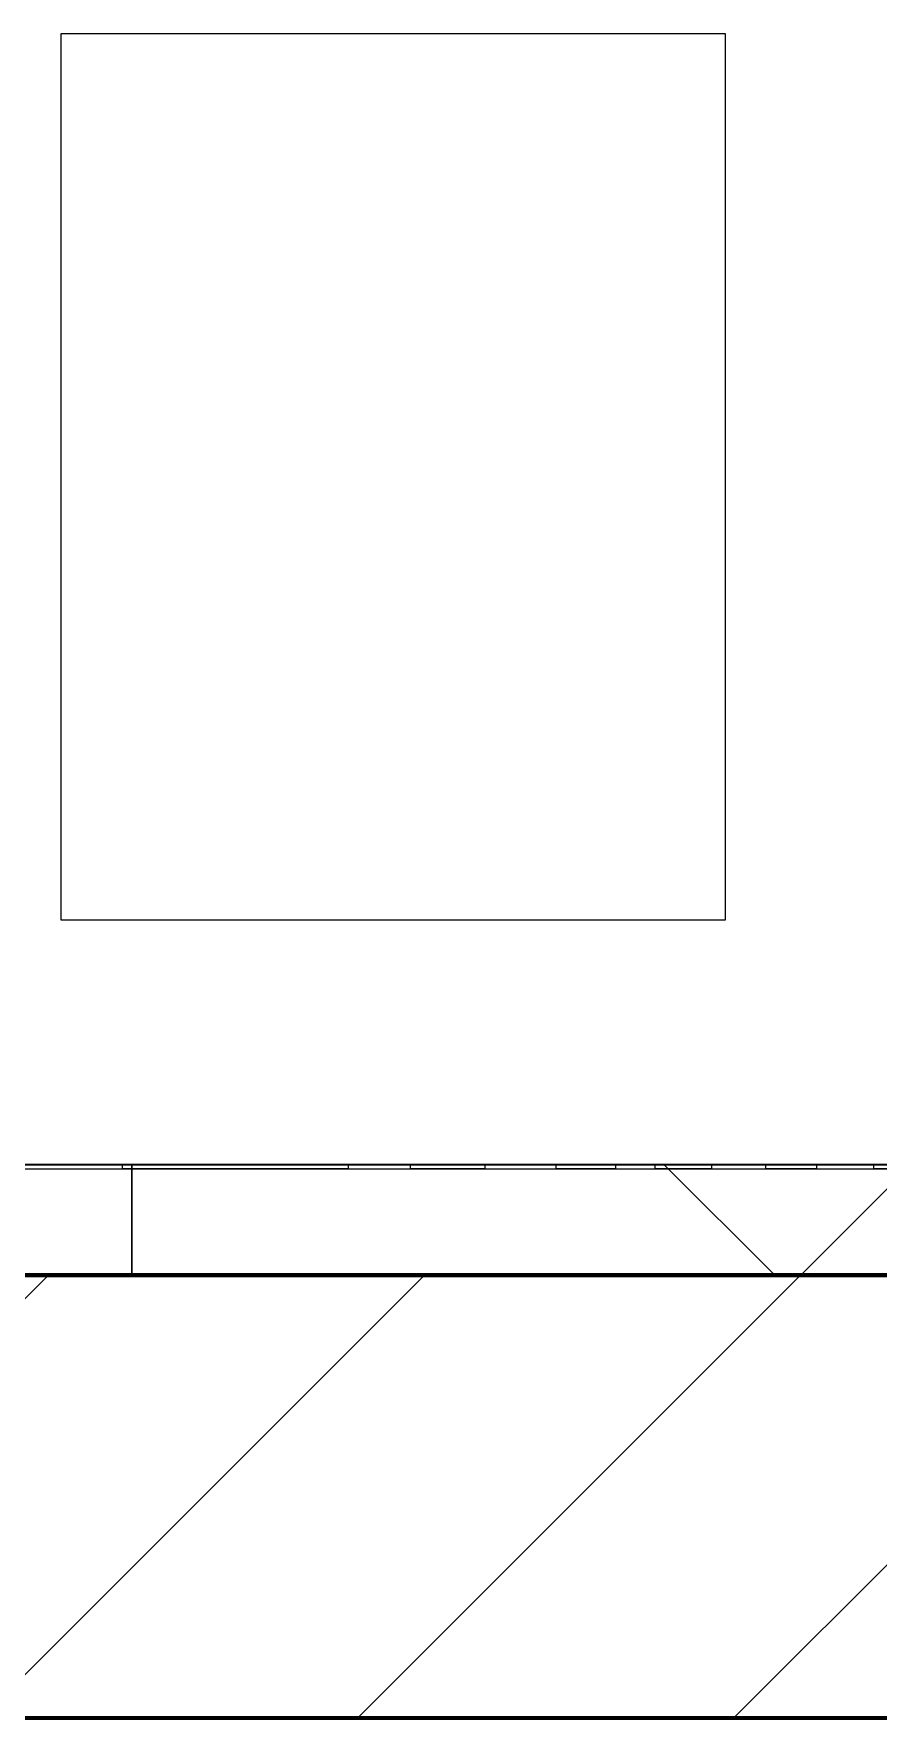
# Model space of a CAD drawing. Header units: millimetres. Extents: x -920231 to -841213, y -17301 to 22361.
# Drawn here: x -865627 to -865245, y -3376 to -2615 of the extents above; entities that cross this region are included whole.
import ezdxf
from ezdxf.xclip import XClip

# ---------------------------------------------------------------- set-up
doc = ezdxf.new("R2010")
doc.units = ezdxf.units.MM
doc.header["$XCLIPFRAME"] = 0
doc.layers.add('000 - WIPEOUT', color=250, linetype='Continuous')
doc.layers.add('A11_ALU.SOLID SHEET', color=2, linetype='Continuous')
for name, color, linetype, lineweight in [('A-GLAZ-CURT', 2, 'Continuous', 9), ('A-WALL', 5, 'Continuous', 35), ('A-WALL-FNSH', 2, 'Continuous', 35), ('A-WALL-PATT', 1, 'Continuous', 35)]:
    doc.layers.add(name, color=color, linetype=linetype, lineweight=lineweight)

# ---------------------------------------------------------------- blocks, each defined once
blk = doc.blocks.new('PPLS-PP19_Custom Tile Pattern - Custom Tile Pattern-V77-4230-01 ENLARGED MULTI-PURPOSE LEVEL - REFLECTED CEILING PLAN - SHEET 1')
at = {"layer": 'A-GLAZ-CURT'}
for p, q in [((230.06, 0), (300, 0)), ((295.8, 0), (300, 0)), ((295.8, -2), (295.8, 0)), ((300, 0), (300, -2)), ((-300, -2), (300, -2)), ((300, -2), (295.8, -2)), ((300, -2), (300, -50)), ((300, -50), (-300, -50))]:
    blk.add_line(p, q, dxfattribs=at)
for points, knots in [([(300, 0), (286.53, 0), (254.22, 0), (207.11, 0), (177.41, 0), (159.34, 0), (158.33, 0), (158.3, 0)], [-285.253232, -285.253232, -285.253232, -285.253232, -244.693688, -187.987675, -143.776725, -129.632772, -123.352749, -123.352749, -123.352749, -123.352749]), ([(300, 0), (288.22, 0), (262, 0), (230.48, 0), (220, 0), (219.04, 0)], [-12528.858583, -12528.858583, -12528.858583, -12528.858583, -11905.454923, -11162.864862, -10859.773777, -10859.773777, -10859.773777, -10859.773777]), ([(284.78, 0), (284.83, 0), (285.23, 0), (287.47, 0), (293.59, 0), (297.76, 0), (300, 0)], [-4096.535135, -4096.535135, -4096.535135, -4096.535135, -4053.389046, -3959.664717, -3862.421465, -3746.95702, -3746.95702, -3746.95702, -3746.95702]), ([(295.8, 0), (294.18, 0), (290.94, 0), (286.68, 0), (285.79, 0)], [-4679.165325, -4679.165325, -4679.165325, -4679.165325, -4358.271401, -4213.061173, -4213.061173, -4213.061173, -4213.061173])]:
    blk.add_open_spline(points, degree=3, knots=knots, dxfattribs=at)
blk = doc.blocks.new('PPLS-PP19_Custom Tile Pattern - Custom Tile Pattern-V78-4230-01 ENLARGED MULTI-PURPOSE LEVEL - REFLECTED CEILING PLAN - SHEET 1')
at = {"layer": 'A-GLAZ-CURT'}
for p, q in [((-300, 0), (-202.31, 0)), ((-300, -2), (-300, 0)), ((-293.07, 0), (-275.75, 0)), ((-275.75, 0), (-293.07, 0)), ((-222.32, 0), (-205, 0)), ((-205, 0), (-222.32, 0)), ((-202.31, 0), (-202.31, -2)), ((-174.21, 0), (-140.66, 0)), ((-174.21, -2), (-174.21, 0)), ((-140.66, 0), (-140.66, -2)), ((-108.4, 0), (-81.66, 0)), ((-108.4, -2), (-108.4, 0)), ((-81.66, 0), (-81.66, -2)), ((-63.81, 0), (-38.36, 0)), ((-63.81, -2), (-63.81, 0)), ((-38.36, 0), (-38.36, -2)), ((-13.88, 0), (9.01, 0)), ((-13.88, -2), (-13.88, 0)), ((9.01, 0), (9.01, -2)), ((34.85, 0), (139.22, 0)), ((34.85, -2), (34.85, 0)), ((-300, -2), (300, -2)), ((-300, -50), (-300, -2)), ((-202.31, -2), (-300, -2)), ((-140.66, -2), (-174.21, -2)), ((-81.66, -2), (-108.4, -2)), ((-38.36, -2), (-63.81, -2)), ((9.01, -2), (-13.88, -2)), ((139.22, -2), (34.85, -2)), ((300, -50), (-300, -50))]:
    blk.add_line(p, q, dxfattribs=at)
at = {"layer": 'A-GLAZ-CURT', "flags": 128}
for points in [[(-300, 0), (-291.7, 0), (-283.58, 0), (-275.62, 0), (-267.8, 0), (-260.12, 0), (-252.56, 0), (-245.12, 0), (-238.13, 0)], [(-174.21, 0), (-178.96, 0), (-183.97, 0), (-189.27, 0), (-194.85, 0), (-200.68, 0), (-206.74, 0), (-213.02, 0), (-219.49, 0), (-226.14, 0), (-232.95, 0), (-239.91, 0), (-247.01, 0), (-254.25, 0), (-261.61, 0), (-269.09, 0), (-276.68, 0), (-284.36, 0), (-292.14, 0), (-300, 0)], [(-237.77, 0), (-230.5, 0), (-223.32, 0), (-216.2, 0), (-209.18, 0), (-202.31, 0)]]:
    blk.add_lwpolyline(points, dxfattribs=at)
at = {"layer": 'A-GLAZ-CURT'}
for points, knots in [([(-300, 0), (-284.65, 0), (-236.57, 0), (-184.21, 0), (-151.15, 0), (-140.66, 0)], [-5323.127839, -5323.127839, -5323.127839, -5323.127839, -4502.809032, -2700.551212, -1671.606487, -1671.606487, -1671.606487, -1671.606487]), ([(-239.14, 0), (-253.02, 0), (-272.7, 0), (-294.48, 0), (-300, 0)], [-14594.461566, -14594.461566, -14594.461566, -14594.461566, -13729.592194, -13439.944408, -13439.944408, -13439.944408, -13439.944408]), ([(-166.51, 0), (-168.36, 0), (-175.57, 0), (-185.59, 0), (-209.77, 0), (-232.01, 0), (-255.22, 0), (-262.59, 0), (-264.9, 0), (-265.4, 0)], [-2125.15159, -2125.15159, -2125.15159, -2125.15159, -2029.680487, -1755.085331, -1400.429864, -858.079193, -543.655514, -208.940337, 0, 0, 0, 0]), ([(-258.6, 0), (-257.91, 0), (-254.26, 0), (-246.58, 0), (-240.1, 0), (-238.13, 0)], [-5722.54675, -5722.54675, -5722.54675, -5722.54675, -5657.471696, -5413.335975, -5306.600438, -5306.600438, -5306.600438, -5306.600438]), ([(-108.4, 0), (-116.54, 0), (-146.91, 0), (-191.02, 0), (-229.87, 0), (-238.13, 0)], [-17961.803277, -17961.803277, -17961.803277, -17961.803277, -17136.203329, -15131.813646, -14615.44462, -14615.44462, -14615.44462, -14615.44462]), ([(-237.77, 0), (-232.57, 0), (-224.04, 0), (-213.1, 0), (-200.2, 0), (-185.8, 0), (-174.45, 0), (-166.36, 0), (-166.31, 0)], [-5300.076856, -5300.076856, -5300.076856, -5300.076856, -5017.494783, -4832.723979, -4666.091899, -4349.945572, -4000.813434, -3998.296963, -3998.296963, -3998.296963, -3998.296963]), ([(-133.82, 0), (-135.51, 0), (-137.8, 0), (-149.31, 0), (-162.01, 0), (-177.91, 0), (-199.46, 0), (-216.65, 0), (-231.26, 0), (-233.46, 0), (-234, 0)], [-2731.647847, -2731.647847, -2731.647847, -2731.647847, -2418.507304, -2308.929706, -2113.765672, -1763.376603, -1422.553702, -978.033455, -846.069444, -682.911962, -682.911962, -682.911962, -682.911962]), ([(-233.49, 0), (-233.44, 0), (-232.38, 0), (-230.74, 0), (-225.3, 0), (-223.63, 0)], [-455.274641, -455.274641, -455.274641, -455.274641, -440.605512, -119.536984, 0, 0, 0, 0]), ([(-223.63, 0), (-219.39, 0), (-206.17, 0), (-188.58, 0), (-169.02, 0), (-152.12, 0), (-136.84, 0), (-127.33, 0), (-124.19, 0), (-123.43, 0), (-123.28, 0)], [-5463.295695, -5463.295695, -5463.295695, -5463.295695, -5161.076232, -4739.070012, -4465.409639, -4149.119819, -3839.893365, -3647.167523, -3488.92562, -3439.852845, -3439.852845, -3439.852845, -3439.852845]), ([(-137.88, 0), (-140.56, 0), (-147.66, 0), (-147.69, 0), (-157.48, 0), (-164.19, 0), (-166.29, 0)], [-3187.727384, -3187.727384, -3187.727384, -3187.727384, -2919.378265, -2477.344047, -2237.412286, -2129.004163, -2129.004163, -2129.004163, -2129.004163]), ([(-152.35, 0), (-151.03, 0), (-147.71, 0), (-143.57, 0), (-138.62, 0)], [-3494.978217, -3494.978217, -3494.978217, -3494.978217, -3371.022232, -3227.460399, -3227.460399, -3227.460399, -3227.460399]), ([(-118.78, 0), (-121.86, 0), (-126.28, 0), (-136.96, 0), (-147.46, 0), (-150.03, 0), (-150.57, 0)], [-5938.474035, -5938.474035, -5938.474035, -5938.474035, -5700.061948, -5508.838257, -5298.784692, -5196.16478, -5196.16478, -5196.16478, -5196.16478]), ([(-150.34, 0), (-150.07, 0), (-147.75, 0), (-142.6, 0), (-127.26, 0), (-107.3, 0), (-90.42, 0), (-75.26, 0), (-68.41, 0), (-65.12, 0), (-63.63, 0)], [-4948.728362, -4948.728362, -4948.728362, -4948.728362, -4883.323924, -4440.880425, -4054.690705, -3793.097032, -3402.597032, -3144.956779, -3050.982048, -2969.237017, -2969.237017, -2969.237017, -2969.237017]), ([(-26.75, 0), (-27.82, 0), (-36.18, 0), (-53.55, 0), (-78.2, 0), (-110.94, 0), (-130.52, 0), (-147.74, 0), (-149.07, 0)], [-8718.362214, -8718.362214, -8718.362214, -8718.362214, -8532.293389, -8073.216054, -7508.296369, -7004.680444, -6449.282163, -6277.220794, -6277.220794, -6277.220794, -6277.220794]), ([(-148.23, 0), (-146.94, 0), (-140.15, 0), (-137.28, 0), (-133.93, 0), (-128.78, 0), (-126.5, 0)], [-6162.058746, -6162.058746, -6162.058746, -6162.058746, -6017.569127, -5560.701257, -5364.112219, -5231.017328, -5231.017328, -5231.017328, -5231.017328]), ([(-94.46, 0), (-97.03, 0), (-107.3, 0), (-122.65, 0), (-139.03, 0), (-146.11, 0), (-146.95, 0)], [-1520.612477, -1520.612477, -1520.612477, -1520.612477, -1374.161226, -945.742622, -741.901385, -489.130243, -489.130243, -489.130243, -489.130243]), ([(-146.69, 0), (-146.59, 0), (-145.49, 0), (-135.69, 0), (-128.29, 0), (-125.15, 0)], [-420.34245, -420.34245, -420.34245, -420.34245, -406.956646, -290.263673, 0, 0, 0, 0]), ([(-134.24, 0), (-133.42, 0), (-130.43, 0), (-117.33, 0), (-95.54, 0), (-84.96, 0), (-81.66, 0)], [-7671.276312, -7671.276312, -7671.276312, -7671.276312, -7293.749979, -6839.55839, -6236.997189, -5931.848349, -5931.848349, -5931.848349, -5931.848349]), ([(-127.41, 0), (-131.63, 0), (-133.13, 0), (-134.06, 0), (-134.11, 0)], [-8540.990293, -8540.990293, -8540.990293, -8540.990293, -8266.114998, -8251.085632, -8251.085632, -8251.085632, -8251.085632]), ([(-120.13, 0), (-120.14, 0), (-120.24, 0), (-121.3, 0), (-129.25, 0), (-133.82, 0)], [-2933.992132, -2933.992132, -2933.992132, -2933.992132, -2920.575025, -2840.280255, -2731.647847, -2731.647847, -2731.647847, -2731.647847]), ([(-113.44, 0), (-113.46, 0), (-114.06, 0), (-119.73, 0), (-125.43, 0), (-127.03, 0), (-127.41, 0)], [-323.250712, -323.250712, -323.250712, -323.250712, -282.672656, -98.539552, -24.539552, 0, 0, 0, 0]), ([(-126.5, 0), (-122.44, 0), (-108.71, 0), (-86.68, 0), (-63.44, 0), (-54.4, 0), (-48.53, 0), (-30.79, 0), (-18.03, 0), (8.61, 0), (15.02, 0), (22.91, 0), (31, 0), (39.04, 0), (51.19, 0), (58.74, 0), (61.34, 0), (61.45, 0)], [-5231.017328, -5231.017328, -5231.017328, -5231.017328, -4994.692869, -4542.524482, -4008.285538, -3689.699207, -3546.54457, -3315.260113, -2864.387349, -2439.246196, -2084.094819, -1956.422387, -1818.904206, -1645.594513, -1443.202566, -1228.752106, -1120.932285, -1120.932285, -1120.932285, -1120.932285]), ([(-125.15, 0), (-124.93, 0), (-121.96, 0), (-113.01, 0), (-98.9, 0), (-85.29, 0), (-71.67, 0), (-65.93, 0), (-65.07, 0)], [-3362.7396, -3362.7396, -3362.7396, -3362.7396, -3342.215224, -3074.362186, -2902.289527, -2605.247022, -2322.099534, -2241.8264, -2241.8264, -2241.8264, -2241.8264]), ([(-122.08, 0), (-122.01, 0), (-121.69, 0), (-121.2, 0), (-120.88, 0)], [-3136.336417, -3136.336417, -3136.336417, -3136.336417, -3110.304437, -3035.164275, -3035.164275, -3035.164275, -3035.164275]), ([(-36.33, 0), (-36.43, 0), (-37.27, 0), (-45.02, 0), (-46.13, 0), (-60.59, 0), (-81.23, 0), (-99.51, 0), (-114.02, 0), (-117.28, 0), (-118.78, 0)], [-1855.773136, -1855.773136, -1855.773136, -1855.773136, -1810.870157, -1672.078046, -1405.135169, -1060.00838, -740.068933, -229.489605, -116.330425, 0, 0, 0, 0]), ([(-117.69, 0), (-117.06, 0), (-114.75, 0), (-113.43, 0), (-113.43, 0)], [-808.126779, -808.126779, -808.126779, -808.126779, -394.672656, -330.797262, -330.797262, -330.797262, -330.797262]), ([(-63.81, 0), (-70.01, 0), (-86.35, 0), (-107.8, 0), (-116.79, 0), (-117.66, 0)], [-2747.631049, -2747.631049, -2747.631049, -2747.631049, -2193.204658, -1433.981041, -969.752135, -969.752135, -969.752135, -969.752135]), ([(-115.82, 0), (-114.96, 0), (-110.41, 0), (-96.78, 0), (-71.33, 0), (-42.53, 0), (-12.78, 0), (4.23, 0), (9.64, 0), (10.14, 0), (10.18, 0)], [-5724.064692, -5724.064692, -5724.064692, -5724.064692, -5430.283136, -5103.229623, -4799.173296, -4065.652676, -3589.737505, -3285.047089, -3066.359526, -3044.715262, -3044.715262, -3044.715262, -3044.715262]), ([(-23.51, 0), (-24.46, 0), (-30.1, 0), (-40, 0), (-56.24, 0), (-75.59, 0), (-94, 0), (-112.01, 0), (-114.94, 0), (-115.63, 0)], [-2192.194988, -2192.194988, -2192.194988, -2192.194988, -2125.455881, -1792.521578, -1466.981642, -1208.454564, -789.402658, -501.969187, -243.577221, -243.577221, -243.577221, -243.577221]), ([(-63.96, 0), (-64.13, 0), (-72.5, 0), (-80.63, 0), (-86.16, 0)], [-2171.769325, -2171.769325, -2171.769325, -2171.769325, -2007.031671, -1681.3698, -1681.3698, -1681.3698, -1681.3698]), ([(-29.03, 0), (-33.97, 0), (-43.74, 0), (-56.37, 0), (-71.66, 0), (-77.83, 0), (-82.66, 0), (-83.28, 0), (-83.28, 0)], [-2680.714891, -2680.714891, -2680.714891, -2680.714891, -2413.671296, -2161.752162, -2006.592567, -1646.621388, -1424.436217, -1393.971743, -1393.971743, -1393.971743, -1393.971743]), ([(-83.28, 0), (-83.28, 0), (-82.91, 0), (-76.14, 0), (-62.97, 0), (-48.14, 0), (-36.49, 0), (-33.57, 0), (-29.94, 0), (-28.57, 0)], [-1393.4169, -1393.4169, -1393.4169, -1393.4169, -1353.722004, -1274.333717, -1073.56893, -651.549973, -296.515819, -83.513472, 0, 0, 0, 0]), ([(31.18, 0), (25.97, 0), (11.99, 0), (-16.92, 0), (-47.42, 0), (-65.35, 0), (-66.28, 0), (-66.31, 0)], [-4496.803627, -4496.803627, -4496.803627, -4496.803627, -4222.080604, -3745.412743, -2981.410125, -2542.574734, -2526.906796, -2526.906796, -2526.906796, -2526.906796]), ([(-65.47, 0), (-65.27, 0), (-62.78, 0), (-55.26, 0), (-43.47, 0), (-38.36, 0)], [-2362.748727, -2362.748727, -2362.748727, -2362.748727, -2315.303971, -1809.437387, -1213.642243, -1213.642243, -1213.642243, -1213.642243]), ([(-63.63, 0), (-61.49, 0), (-57.39, 0), (-54.49, 0), (-45.2, 0), (-40.79, 0), (-40.46, 0), (-40.44, 0)], [-2969.237017, -2969.237017, -2969.237017, -2969.237017, -2851.217951, -2734.127174, -2474.780881, -2410.990208, -2350.645972, -2350.645972, -2350.645972, -2350.645972]), ([(-51.83, 0), (-51.83, 0), (-51.78, 0), (-47.4, 0), (-46.01, 0), (-40.22, 0), (-36.78, 0)], [-632.814994, -632.814994, -632.814994, -632.814994, -627.965721, -508.377888, -260.442412, 0, 0, 0, 0]), ([(49.2, 0), (44.47, 0), (35.66, 0), (24.07, 0), (12.82, 0), (-2.9, 0), (-20.62, 0), (-32.81, 0), (-44.85, 0), (-51.43, 0), (-51.79, 0)], [-2561.177443, -2561.177443, -2561.177443, -2561.177443, -2313.748533, -2106.613311, -1925.670641, -1617.263037, -1290.787923, -1039.307308, -819.71621, -644.910881, -644.910881, -644.910881, -644.910881]), ([(-36.78, 0), (-32.43, 0), (-19.22, 0), (8.83, 0), (43.36, 0), (70.92, 0), (82.12, 0), (83.66, 0)], [-6191.144455, -6191.144455, -6191.144455, -6191.144455, -5862.463379, -5340.621928, -4573.028122, -4094.177415, -3869.465285, -3869.465285, -3869.465285, -3869.465285]), ([(-36.29, 0), (-36.29, 0), (-34.66, 0), (-28.88, 0), (-26.95, 0), (-26.54, 0)], [-9150.272121, -9150.272121, -9150.272121, -9150.272121, -9057.163041, -8919.836787, -8834.607043, -8834.607043, -8834.607043, -8834.607043]), ([(-33.34, 0), (-33.34, 0), (-32.93, 0), (-31.16, 0), (-30.52, 0)], [-2415.024266, -2415.024266, -2415.024266, -2415.024266, -2357.633367, -2323.618664, -2323.618664, -2323.618664, -2323.618664]), ([(-23.21, 0), (-26.72, 0), (-30.87, 0), (-31.82, 0), (-32, 0)], [-2904.523331, -2904.523331, -2904.523331, -2904.523331, -2698.150104, -2614.070998, -2614.070998, -2614.070998, -2614.070998]), ([(-30.61, 0), (-29.53, 0), (-23.35, 0), (-15.75, 0), (-15.19, 0)], [-54150.414002, -54150.414002, -54150.414002, -54150.414002, -53749.15266, -53717.791567, -53717.791567, -53717.791567, -53717.791567]), ([(-13.88, 0), (-15.14, 0), (-18.44, 0), (-26.26, 0), (-29.97, 0), (-30.54, 0)], [-55123.81448, -55123.81448, -55123.81448, -55123.81448, -54789.006179, -54461.685999, -54258.56961, -54258.56961, -54258.56961, -54258.56961]), ([(-30.52, 0), (-27.11, 0), (-17.83, 0), (5.99, 0), (22.06, 0), (37.44, 0), (43.7, 0), (47.96, 0), (48.54, 0)], [-2323.618664, -2323.618664, -2323.618664, -2323.618664, -2142.497158, -1716.209403, -1206.526904, -1089.329421, -901.315459, -871.356999, -871.356999, -871.356999, -871.356999]), ([(70.61, 0), (66.16, 0), (55.8, 0), (39.61, 0), (24.74, 0), (2.64, 0), (-13.69, 0), (-21.3, 0), (-22.67, 0)], [-4647.237329, -4647.237329, -4647.237329, -4647.237329, -4326.416877, -4098.545751, -3766.694881, -3333.063701, -2994.501669, -2915.081671, -2915.081671, -2915.081671, -2915.081671]), ([(9.32, 0), (9.08, 0), (7.65, 0), (2.57, 0), (-10.54, 0), (-18.26, 0), (-22.66, 0)], [-2922.926651, -2922.926651, -2922.926651, -2922.926651, -2882.788014, -2720.818881, -2518.50168, -2212.021577, -2212.021577, -2212.021577, -2212.021577]), ([(8.33, 0), (8.19, 0), (7.18, 0), (0.32, 0), (-11.94, 0), (-20.71, 0), (-22.63, 0)], [-3574.286521, -3574.286521, -3574.286521, -3574.286521, -3526.962355, -3285.499107, -2903.012179, -2796.998378, -2796.998378, -2796.998378, -2796.998378]), ([(-22.62, 0), (-18.63, 0), (-11.37, 0), (2.08, 0), (13.15, 0), (21.24, 0), (24.62, 0), (24.72, 0), (24.72, 0)], [-5257.449927, -5257.449927, -5257.449927, -5257.449927, -5050.479954, -4785.90057, -4596.498881, -4445.288762, -4384.376941, -4376.041937, -4376.041937, -4376.041937, -4376.041937]), ([(30.82, 0), (29.27, 0), (20.14, 0), (3.62, 0), (-12.27, 0), (-22.59, 0)], [-10462.034656, -10462.034656, -10462.034656, -10462.034656, -10363.088938, -9884.23066, -9430.11824, -9430.11824, -9430.11824, -9430.11824]), ([(-15.19, 0), (-13.07, 0), (7.48, 0), (31.54, 0), (46.53, 0), (48.88, 0)], [-461.142613, -461.142613, -461.142613, -461.142613, -429.606584, -390.253598, -382.965103, -382.965103, -382.965103, -382.965103]), ([(49.18, 0), (44.68, 0), (33.31, 0), (18.55, 0), (11.55, 0), (9.01, 0)], [-321.259532, -321.259532, -321.259532, -321.259532, -307.516438, -285.83788, -269.307637, -269.307637, -269.307637, -269.307637]), ([(24.69, 0), (24.54, 0), (20.99, 0), (15.48, 0), (10.8, 0), (9.63, 0)], [-4368.572414, -4368.572414, -4368.572414, -4368.572414, -4306.476363, -4080.000647, -3772.857994, -3772.857994, -3772.857994, -3772.857994]), ([(18.16, 0), (19.15, 0), (24.25, 0), (25.66, 0), (26.12, 0)], [-5700.113719, -5700.113719, -5700.113719, -5700.113719, -5554.232259, -5302.431367, -5302.431367, -5302.431367, -5302.431367]), ([(114.39, 0), (114.2, 0), (112.08, 0), (105.42, 0), (92.38, 0), (85.59, 0), (74.4, 0), (62.26, 0), (51.85, 0), (43.81, 0), (29.53, 0), (20.67, 0), (18.85, 0), (18.16, 0)], [-8148.58938, -8148.58938, -8148.58938, -8148.58938, -8105.191388, -7723.759874, -7531.75727, -7135.649961, -6924.452779, -6738.82075, -6548.303034, -6314.283804, -6135.05769, -5972.647715, -5832.674503, -5832.674503, -5832.674503, -5832.674503]), ([(27.44, 0), (27.9, 0), (29.54, 0), (38.07, 0), (53.39, 0), (71.67, 0), (84.83, 0), (86.01, 0), (92.51, 0), (94.33, 0)], [-5037.309798, -5037.309798, -5037.309798, -5037.309798, -4887.603822, -4705.298446, -4353.683244, -3960.84581, -3759.045785, -3336.541051, -2783.776468, -2783.776468, -2783.776468, -2783.776468]), ([(53.18, 0), (53.06, 0), (52.22, 0), (44.99, 0), (36.46, 0), (30.82, 0)], [-622.740158, -622.740158, -622.740158, -622.740158, -566.066452, -360.610861, 0, 0, 0, 0]), ([(136.44, 0), (121.66, 0), (86.93, 0), (51.16, 0), (31.18, 0)], [-106.750556, -106.750556, -106.750556, -106.750556, -59.610984, 0, 0, 0, 0]), ([(34.85, 0), (38.34, 0), (43.08, 0), (48, 0), (48.2, 0)], [-133.562983, -133.562983, -133.562983, -133.562983, -118.513713, -117.849691, -117.849691, -117.849691, -117.849691]), ([(49.12, 0), (48.43, 0), (45.25, 0), (41.18, 0), (36.02, 0), (35.54, 0), (35.54, 0)], [-336.097765, -336.097765, -336.097765, -336.097765, -334.000314, -326.15566, -319.318397, -317.489778, -317.489778, -317.489778, -317.489778]), ([(36.29, 0), (37.77, 0), (43.3, 0), (47.75, 0), (49.28, 0)], [-314.598523, -314.598523, -314.598523, -314.598523, -305.899624, -300.867551, -300.867551, -300.867551, -300.867551])]:
    blk.add_open_spline(points, degree=3, knots=knots, dxfattribs=at)
for points in [[(-166.03, 0), (-162.47, 0), (-158.63, 0), (-157.22, 0)], [(-86.16, 0), (-88.54, 0), (-90.94, 0), (-93.38, 0)], [(-39.84, 0), (-39.08, 0), (-38.11, 0), (-37.36, 0)], [(-23.57, 0), (-28.94, 0), (-34.81, 0), (-36.04, 0)], [(-23.56, 0), (-25.37, 0), (-27.19, 0), (-29.03, 0)], [(-28.57, 0), (-26.93, 0), (-24.79, 0), (-22.85, 0)]]:
    blk.add_open_spline(points, degree=3, dxfattribs=at)
blk = doc.blocks.new('*U1487')
at = {"color": 3}
blk.add_wipeout([(-200, 5750), (200, 5750), (200, 5450), (-200, 5450)], dxfattribs=at).dxf.layer = '000 - WIPEOUT'
at = {"layer": 'A11_ALU.SOLID SHEET', "color": 0, "linetype": 'ByBlock'}
blk.add_lwpolyline([(-200, 5450), (200, 5450), (200, 5750), (-200, 5750)], close=True, dxfattribs=at)
blk = doc.blocks.new('*U1512')
at = {"layer": 'A11_ALU.SOLID SHEET', "linetype": 'ByBlock', "rotation": 90}
blk.add_blockref('*U1487', (-115182, -6394.5), dxfattribs=at)

msp = doc.modelspace()

# ---------------------------------------------------------------- block references
ref = msp.add_blockref('*U1512', (-744682.37, 3579.02))
XClip(ref).set_block_clipping_path([(-170955.001718735, -20880.0077451951), (-101425.4223389953, 14393.0014498747)])

# ---------------------------------------------------------------- next in the draw order: hatches: boundary and pattern name
at = {"layer": 'A-WALL-PATT', "lineweight": 9}
h = msp.add_hatch(dxfattribs=at)
h.set_pattern_fill('FP_3', color=256, style=0, pattern_type=2)
h.set_pattern_definition([(45, (0, 0), (-212.13203, 212.13203), []), (135, (0, 0), (-212.13203, -212.13203), [])])
h.paths.add_polyline_path([(-850767.37, -3175.94), (-850767.37, -3125.94), (-868697.34, -3125.94), (-868743.96, -3175.94), (-850867, -3175.94)])
h = msp.add_hatch(dxfattribs=at)
h.set_pattern_fill('FP_2', color=256, style=0, pattern_type=2)
h.set_pattern_definition([(45, (0, 0), (-84.852814, 84.852814), [])])
h.paths.add_polyline_path([(-850567.37, -3375.94), (-850567.37, -3175.94), (-868402.13, -3175.94), (-868588.64, -3375.94), (-850766.31, -3375.94)])

# ---------------------------------------------------------------- next in the draw order: linework, layer by layer
at = {"layer": 'A-WALL', "color": 7, "lineweight": 70}
for p, q in [((-868402.13, -3175.94), (-850767.37, -3175.94)), ((-850767.37, -3175.94), (-868402.13, -3175.94)), ((-850766.31, -3375.94), (-868588.64, -3375.94))]:
    msp.add_line(p, q, dxfattribs=at)
at = {"layer": 'A-WALL-FNSH', "color": 250}
msp.add_line((-868697.34, -3125.94), (-850817.37, -3125.94), dxfattribs=at)

# ---------------------------------------------------------------- next in the draw order: block references
at = {"layer": 'A-GLAZ-CURT'}
for name, p in [('PPLS-PP19_Custom Tile Pattern - Custom Tile Pattern-V77-4230-01 ENLARGED MULTI-PURPOSE LEVEL - REFLECTED CEILING PLAN - SHEET 1', (-865882.37, -3125.94)), ('PPLS-PP19_Custom Tile Pattern - Custom Tile Pattern-V78-4230-01 ENLARGED MULTI-PURPOSE LEVEL - REFLECTED CEILING PLAN - SHEET 1', (-865282.37, -3125.94))]:
    msp.add_blockref(name, p, dxfattribs=at)

doc.saveas('drawing.dxf')
